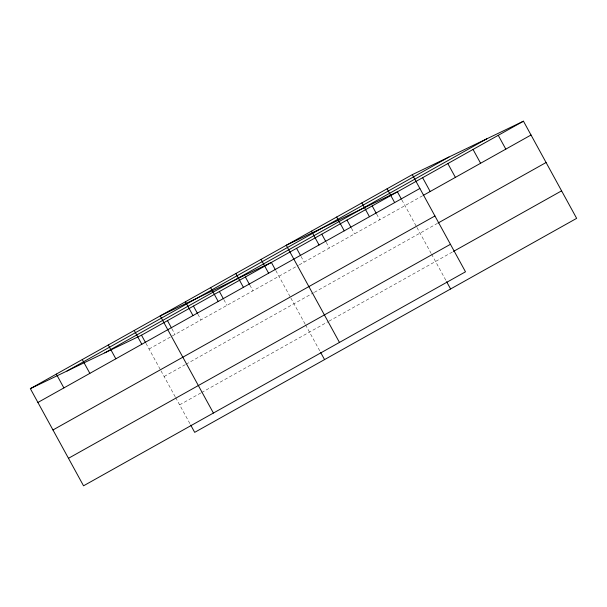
<?xml version="1.0" encoding="UTF-8"?>
<svg xmlns="http://www.w3.org/2000/svg" width="607" height="607" viewBox="0 0 607 607"><rect width="100%" height="100%" fill="white"/><g stroke="black" fill="none" stroke-linecap="round" stroke-linejoin="round"><path stroke-width="0.46" stroke-dasharray="3.04 2.28" d="M149.056 349.002L298.447 265.312M299.259 264.857L422.867 195.606M164.118 376.507L185.218 364.686M186.03 364.23L313.5 292.817M314.312 292.362L437.108 223.566M179.634 404.846L200.735 393.025M201.547 392.57L328.205 321.611M329.017 321.149L452.625 251.897M401.857 199.938L416.485 226.661M416.933 227.473L431.114 253.369M431.554 254.181L446.175 280.882M376.651 214.066L379.762 219.749M351.438 228.186L354.556 233.877M326.232 242.314L329.343 247.997M301.019 256.435L304.137 262.125M275.813 270.563L290.442 297.278M290.882 298.09L305.063 323.994M305.511 324.798L320.124 351.499M249.841 285.108L252.952 290.799M223.869 299.661L226.98 305.351M197.89 314.214L201.008 319.904M171.918 328.766L175.036 334.457M145.946 343.319L160.574 370.035M161.014 370.847L175.195 396.75M175.643 397.562L190.257 424.255"/><path stroke-width="0.91" d="M412.312 174.649L465.501 271.807L83.538 485.805L30.35 388.647L412.312 174.649L523.462 121.195L576.65 218.353L194.688 432.351L190.704 425.067M67.028 371.006L448.99 157.016M104.821 352.834L486.784 138.836M30.35 388.647L141.499 335.193L523.462 121.195M37.915 402.464L419.877 188.466M423.678 195.15L531.019 135.012M52.968 429.961L434.931 215.971M437.92 223.11L546.08 162.517M68.485 458.3L450.447 244.302M453.437 251.442L561.596 190.848M498.248 135.323L505.813 149.132M473.043 149.443L480.6 163.26M447.829 163.571L455.394 177.381M422.624 177.692L430.181 191.509M401.417 199.126L397.41 191.82L286.261 245.274L339.457 342.424M446.615 281.694L450.599 288.97M387.099 188.777L394.664 202.586M372.205 205.94L376.203 213.254M361.893 202.897L369.458 216.714M346.992 220.06L350.998 227.375M336.68 217.025L344.245 230.835M321.786 234.188L325.784 241.503M311.474 231.146L319.039 244.962M296.573 248.309L300.579 255.623M275.366 269.751L271.367 262.436L160.218 315.89L213.406 413.041M320.572 352.31L324.555 359.587M261.056 259.394L268.62 273.211M245.387 276.989L249.394 284.296M235.842 273.514L243.407 287.331M219.415 291.535L223.422 298.849M210.637 287.642L218.201 301.451M193.443 306.087L197.45 313.402M185.423 301.762L192.988 315.579M167.471 320.64L171.478 327.955M141.499 335.193L145.498 342.507M134.246 330.443L141.803 344.252M108.274 344.988L115.831 358.805M82.294 359.541L89.859 373.358M56.322 374.094L63.887 387.911"/></g></svg>
